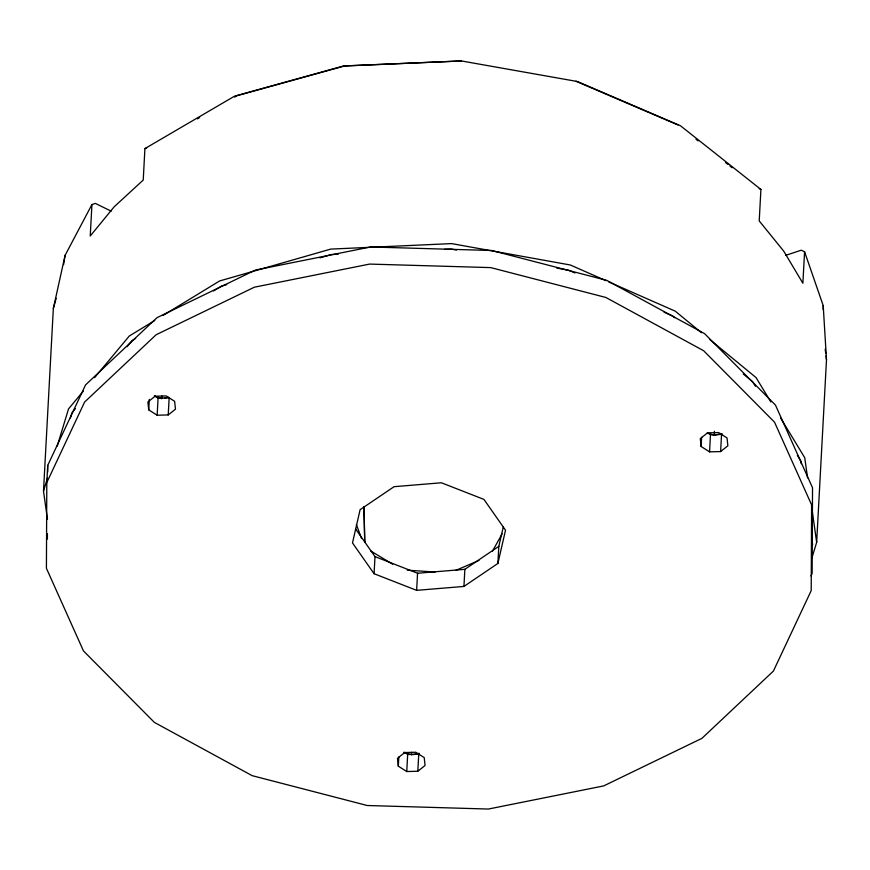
<?xml version="1.0" encoding="UTF-8"?>
<svg xmlns="http://www.w3.org/2000/svg" width="870" height="870" viewBox="0 0 870 870"><rect width="100%" height="100%" fill="white"/><g stroke="black" fill="none" stroke-linecap="round" stroke-linejoin="round"><path stroke-width="1.3" d="M823.194 309.611L823.205 305.609L804.576 251.778L801.248 250.201L785.817 255.301M46.806 482.513L46.414 568.273L83.477 650.934L154.371 722.394L252.148 775.659L367.238 805.511L488.374 809.046L603.682 785.914L701.894 738.369L773.408 671.074L811.21 590.61L811.601 504.85L774.539 422.189L703.645 350.73L605.857 297.464L490.778 267.612L369.641 264.078L254.334 287.209L156.121 334.754L84.607 402.049L46.806 482.513L47.719 465.406L85.532 384.942L157.046 317.648L255.258 270.113L370.566 246.971L491.691 250.506L606.781 280.368L704.559 333.634L775.464 405.094L812.526 487.755L812.134 573.515L810.992 575.951M47.393 539.106L47.415 533.756M47.698 472.116L47.719 465.406M47.469 519.314L43.5 491.093L53.342 308.458L65.087 255.356L91.937 204.537L95.352 203.406L111.164 211.149M91.937 204.537L90.241 235.998L114.198 206.777L143.224 180.068L144.92 148.607L234.508 96.189L343.465 66L461.415 60.954L577.354 81.508L680.449 125.748L760.913 189.442L759.216 220.915L783.75 251.169L802.879 283.25L804.576 251.778M148.726 409.868L147.889 402.005L155.121 396.231L166.192 395.937L174.631 401.298L175.468 409.172L168.225 414.936L157.155 415.229L148.726 409.868L149.292 399.352M157.155 415.229L158.079 398.134L154.914 396.122M161.94 396.013L161.787 398.732L154.284 395.97M168.225 414.936L169.15 397.84L158.079 398.134M374.078 573.721L352.491 542.913L360.115 509.668L394.077 486.689L441.373 482.774L483.937 499.402L505.524 530.211L497.89 563.455L463.938 586.434L416.632 590.349L374.078 573.721L375.003 556.615L355.732 529.112M398.319 766.176L397.481 758.303L404.724 752.539L415.795 752.245L424.223 757.607L425.06 765.48L417.828 771.244L406.758 771.538L398.319 766.176L398.819 756.965M406.758 771.538L407.671 754.431L404.517 752.43M416.632 590.349L417.556 573.243L375.003 556.615M411.39 755.029L411.532 752.322M417.828 771.244L418.742 754.138L407.671 754.431M463.938 586.434L464.863 569.328L498.814 546.349L503.219 527.176M497.89 563.455L498.814 546.349M701.122 446.495L700.285 438.621L707.517 432.858L718.587 432.564L727.026 437.914L727.864 445.788L720.621 451.563L709.55 451.856L701.122 446.495L701.611 437.284M709.55 451.856L710.475 434.75L707.31 432.738M722.057 433.608L714.183 435.348L714.411 431.281M720.621 451.563L721.545 434.456L710.475 434.75M811.96 557.768L816.658 542.347L826.5 359.712L823.205 305.609M63.597 264.589L65.087 255.356M53.342 308.458L56.202 298.279M43.5 491.093L47.415 478.25M57.202 446.136L68.545 408.878L83.302 391.174M70.437 417.883L72.014 412.717L75.451 408.596M492.507 551.112L502.12 533.81M94.591 377.645L129.315 335.994L154.784 320.475M127.02 346.728L132.175 340.54L135.611 338.452M162.886 315.538L219.599 280.966L330.72 249.103L451.584 243.6L570.328 264.991L606.14 280.749M213.541 290.95L221.556 286.067L226.733 284.577M197.327 118.875L199.654 117.504M234.65 97.081L236.988 95.722L344.748 65.924L461.35 60.954M455.815 570.372L478.978 560.432M144.92 148.607L146.628 148.041M319.899 257.857L331.546 254.518L338.267 254.214M164.408 398.145L168.345 397.275M412.695 754.747L419.253 753.289M417.556 573.243L464.863 569.328M444.494 249.375L451.215 249.07L456.565 250.027M407.269 570.176L435.13 572.025M556.767 268.08L568.795 270.244L574.972 272.973M707.93 433.042L714.183 435.348M403.876 752.267L410.14 754.573M575.962 81.247L677.947 124.954M608.608 281.837L675.294 311.188L701.503 332.742M664.038 312.167L672.695 315.984L674.772 317.68M759.238 188.649L760.913 189.442M370.663 550.928L392.685 564.228M696 139.211L698.121 140.886M725.721 162.701L727.853 164.376M729.973 166.05L732.094 167.725M709.898 339.637L756.019 377.558L770.853 401.951M743.274 374.002L752.615 381.68L755.41 386.28M780.738 418.209L804.739 457.696L807.577 477.858M797.355 455.293L800.846 461.046L801.226 463.699M356.385 524.523L361.561 538.519M812.112 510.103L816.658 542.347M812.08 540.846L812.645 544.837M825.217 349.262L825.695 353.176M826.021 355.797L826.5 359.712M363.964 506.797L364.737 542.01L364.008 506.775"/></g></svg>
